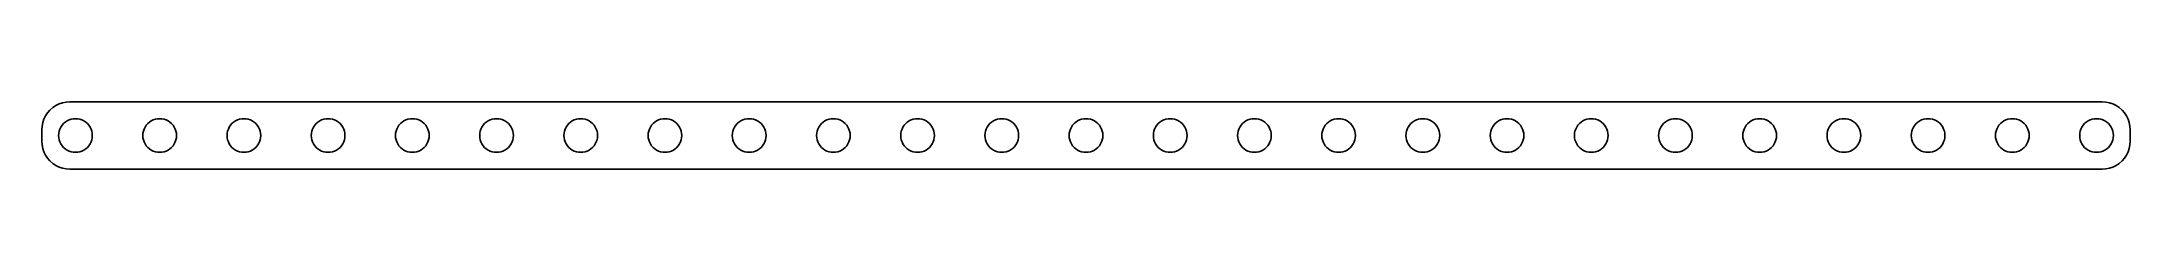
# Model space of a CAD drawing. Header units: metres. Extents: x -186 to 186, y -6 to 6.
import ezdxf

# ---------------------------------------------------------------- set-up
doc = ezdxf.new("R2010")
doc.units = ezdxf.units.M

msp = doc.modelspace()

# ---------------------------------------------------------------- linework, layer by layer
for p, q in [((-184.972, 4.0488), (-185.335, 3.50499)), ((-184.541, 4.54053), (-184.972, 4.0488)), ((-184.049, 4.97176), (-184.541, 4.54053)), ((-183.505, 5.33511), (-184.049, 4.97176)), ((-182.918, 5.62439), (-183.505, 5.33511)), ((-182.299, 5.83463), (-182.918, 5.62439)), ((-181.658, 5.96222), (-182.299, 5.83463)), ((-181.005, 6.00499), (-181.658, 5.96222)), ((181.005, 6.00499), (-181.005, 6.00499)), ((181.658, 5.96222), (181.005, 6.00499)), ((182.299, 5.83463), (181.658, 5.96222)), ((182.918, 5.62439), (182.299, 5.83463)), ((183.505, 5.33511), (182.918, 5.62439)), ((184.049, 4.97176), (183.505, 5.33511)), ((184.541, 4.54053), (184.049, 4.97176)), ((184.972, 4.0488), (184.541, 4.54053)), ((185.335, 3.50499), (184.972, 4.0488)), ((-185.962, 1.65762), (-186.005, 1.00499)), ((-186.005, 1.00499), (-186.005, -1.00499)), ((-185.835, 2.29909), (-185.962, 1.65762)), ((-185.624, 2.91841), (-185.835, 2.29909)), ((-185.335, 3.50499), (-185.624, 2.91841)), ((-183, 0), (-182.974, 0.391571)), ((-182.974, -0.391571), (-183, 0)), ((-182.974, 0.391571), (-182.898, 0.776443)), ((-182.898, 0.776443), (-182.772, 1.14804)), ((-182.772, 1.14804), (-182.598, 1.5)), ((-182.598, 1.5), (-182.38, 1.82628)), ((-182.38, 1.82628), (-182.121, 2.12131)), ((-182.121, 2.12131), (-181.826, 2.38005)), ((-181.826, 2.38005), (-181.5, 2.59807)), ((-181.5, 2.59807), (-181.148, 2.77164)), ((-181.148, 2.77164), (-180.776, 2.89777)), ((-180.776, 2.89777), (-180.392, 2.97432)), ((-180.392, 2.97432), (-180, 3)), ((-180, 3), (-179.608, 2.97432)), ((-179.608, 2.97432), (-179.224, 2.89777)), ((-179.224, 2.89777), (-178.852, 2.77164)), ((-178.852, 2.77164), (-178.5, 2.59807)), ((-178.5, 2.59807), (-178.174, 2.38005)), ((-178.174, 2.38005), (-177.879, 2.12131)), ((-177.879, 2.12131), (-177.62, 1.82628)), ((-177.62, 1.82628), (-177.402, 1.5)), ((-177.402, 1.5), (-177.228, 1.14804)), ((-177.228, 1.14804), (-177.102, 0.776443)), ((-177.102, 0.776443), (-177.026, 0.391571)), ((-177.026, 0.391571), (-177, 0)), ((-177, 0), (-177.026, -0.391571)), ((-168, 0), (-167.974, 0.391571)), ((-167.974, -0.391571), (-168, 0)), ((-167.974, 0.391571), (-167.898, 0.776443)), ((-167.898, 0.776443), (-167.772, 1.14804)), ((-167.772, 1.14804), (-167.598, 1.5)), ((-167.598, 1.5), (-167.38, 1.82628)), ((-167.38, 1.82628), (-167.121, 2.12131)), ((-167.121, 2.12131), (-166.826, 2.38005)), ((-166.826, 2.38005), (-166.5, 2.59807)), ((-166.5, 2.59807), (-166.148, 2.77164)), ((-166.148, 2.77164), (-165.776, 2.89777)), ((-165.776, 2.89777), (-165.392, 2.97432)), ((-165.392, 2.97432), (-165, 3)), ((-165, 3), (-164.608, 2.97432)), ((-164.608, 2.97432), (-164.224, 2.89777)), ((-164.224, 2.89777), (-163.852, 2.77164)), ((-163.852, 2.77164), (-163.5, 2.59807)), ((-163.5, 2.59807), (-163.174, 2.38005)), ((-163.174, 2.38005), (-162.879, 2.12131)), ((-162.879, 2.12131), (-162.62, 1.82628)), ((-162.62, 1.82628), (-162.402, 1.5)), ((-162.402, 1.5), (-162.228, 1.14804)), ((-162.228, 1.14804), (-162.102, 0.776443)), ((-162.102, 0.776443), (-162.026, 0.391571)), ((-162.026, 0.391571), (-162, 0)), ((-162, 0), (-162.026, -0.391571)), ((-153, 0), (-152.974, 0.391571)), ((-152.974, -0.391571), (-153, 0)), ((-152.974, 0.391571), (-152.898, 0.776443)), ((-152.898, 0.776443), (-152.772, 1.14804)), ((-152.772, 1.14804), (-152.598, 1.5)), ((-152.598, 1.5), (-152.38, 1.82628)), ((-152.38, 1.82628), (-152.121, 2.12131)), ((-152.121, 2.12131), (-151.826, 2.38005)), ((-151.826, 2.38005), (-151.5, 2.59807)), ((-151.5, 2.59807), (-151.148, 2.77164)), ((-151.148, 2.77164), (-150.776, 2.89777)), ((-150.776, 2.89777), (-150.392, 2.97432)), ((-150.392, 2.97432), (-150, 3)), ((-150, 3), (-149.608, 2.97432)), ((-149.608, 2.97432), (-149.224, 2.89777)), ((-149.224, 2.89777), (-148.852, 2.77164)), ((-148.852, 2.77164), (-148.5, 2.59807)), ((-148.5, 2.59807), (-148.174, 2.38005)), ((-148.174, 2.38005), (-147.879, 2.12131)), ((-147.879, 2.12131), (-147.62, 1.82628)), ((-147.62, 1.82628), (-147.402, 1.5)), ((-147.402, 1.5), (-147.228, 1.14804)), ((-147.228, 1.14804), (-147.102, 0.776443)), ((-147.102, 0.776443), (-147.026, 0.391571)), ((-147.026, 0.391571), (-147, 0)), ((-147, 0), (-147.026, -0.391571)), ((-138, 0), (-137.974, 0.391571)), ((-137.974, -0.391571), (-138, 0)), ((-137.974, 0.391571), (-137.898, 0.776443)), ((-137.898, 0.776443), (-137.772, 1.14804)), ((-137.772, 1.14804), (-137.598, 1.5)), ((-137.598, 1.5), (-137.38, 1.82628)), ((-137.38, 1.82628), (-137.121, 2.12131)), ((-137.121, 2.12131), (-136.826, 2.38005)), ((-136.826, 2.38005), (-136.5, 2.59807)), ((-136.5, 2.59807), (-136.148, 2.77164)), ((-136.148, 2.77164), (-135.776, 2.89777)), ((-135.776, 2.89777), (-135.392, 2.97432)), ((-135.392, 2.97432), (-135, 3)), ((-135, 3), (-134.608, 2.97432)), ((-134.608, 2.97432), (-134.224, 2.89777)), ((-134.224, 2.89777), (-133.852, 2.77164)), ((-133.852, 2.77164), (-133.5, 2.59807)), ((-133.5, 2.59807), (-133.174, 2.38005)), ((-133.174, 2.38005), (-132.879, 2.12131)), ((-132.879, 2.12131), (-132.62, 1.82628)), ((-132.62, 1.82628), (-132.402, 1.5)), ((-132.402, 1.5), (-132.228, 1.14804)), ((-132.228, 1.14804), (-132.102, 0.776443)), ((-132.102, 0.776443), (-132.026, 0.391571)), ((-132.026, 0.391571), (-132, 0)), ((-132, 0), (-132.026, -0.391571)), ((-123, 0), (-122.974, 0.391571)), ((-122.974, -0.391571), (-123, 0)), ((-122.974, 0.391571), (-122.898, 0.776443)), ((-122.898, 0.776443), (-122.772, 1.14804)), ((-122.772, 1.14804), (-122.598, 1.5)), ((-122.598, 1.5), (-122.38, 1.82628)), ((-122.38, 1.82628), (-122.121, 2.12131)), ((-122.121, 2.12131), (-121.826, 2.38005)), ((-121.826, 2.38005), (-121.5, 2.59807)), ((-121.5, 2.59807), (-121.148, 2.77164)), ((-121.148, 2.77164), (-120.776, 2.89777)), ((-120.776, 2.89777), (-120.392, 2.97432)), ((-120.392, 2.97432), (-120, 3)), ((-120, 3), (-119.608, 2.97432)), ((-119.608, 2.97432), (-119.224, 2.89777)), ((-119.224, 2.89777), (-118.852, 2.77164)), ((-118.852, 2.77164), (-118.5, 2.59807)), ((-118.5, 2.59807), (-118.174, 2.38005)), ((-118.174, 2.38005), (-117.879, 2.12131)), ((-117.879, 2.12131), (-117.62, 1.82628)), ((-117.62, 1.82628), (-117.402, 1.5)), ((-117.402, 1.5), (-117.228, 1.14804)), ((-117.228, 1.14804), (-117.102, 0.776443)), ((-117.102, 0.776443), (-117.026, 0.391571)), ((-117.026, 0.391571), (-117, 0)), ((-117, 0), (-117.026, -0.391571)), ((-108, 0), (-107.974, 0.391571)), ((-107.974, -0.391571), (-108, 0)), ((-107.974, 0.391571), (-107.898, 0.776443)), ((-107.898, 0.776443), (-107.772, 1.14804)), ((-107.772, 1.14804), (-107.598, 1.5)), ((-107.598, 1.5), (-107.38, 1.82628)), ((-107.38, 1.82628), (-107.121, 2.12131)), ((-107.121, 2.12131), (-106.826, 2.38005)), ((-106.826, 2.38005), (-106.5, 2.59807)), ((-106.5, 2.59807), (-106.148, 2.77164)), ((-106.148, 2.77164), (-105.776, 2.89777)), ((-105.776, 2.89777), (-105.392, 2.97432)), ((-105.392, 2.97432), (-105, 3)), ((-105, 3), (-104.608, 2.97432)), ((-104.608, 2.97432), (-104.224, 2.89777)), ((-104.224, 2.89777), (-103.852, 2.77164)), ((-103.852, 2.77164), (-103.5, 2.59807)), ((-103.5, 2.59807), (-103.174, 2.38005)), ((-103.174, 2.38005), (-102.879, 2.12131)), ((-102.879, 2.12131), (-102.62, 1.82628)), ((-102.62, 1.82628), (-102.402, 1.5)), ((-102.402, 1.5), (-102.228, 1.14804)), ((-102.228, 1.14804), (-102.102, 0.776443)), ((-102.102, 0.776443), (-102.026, 0.391571)), ((-102.026, 0.391571), (-102, 0)), ((-102, 0), (-102.026, -0.391571)), ((-93, 0), (-92.9743, 0.391571)), ((-92.9743, -0.391571), (-93, 0)), ((-92.9743, 0.391571), (-92.8978, 0.776443)), ((-92.8978, 0.776443), (-92.7716, 1.14804)), ((-92.7716, 1.14804), (-92.5981, 1.5)), ((-92.5981, 1.5), (-92.3801, 1.82628)), ((-92.3801, 1.82628), (-92.1213, 2.12131)), ((-92.1213, 2.12131), (-91.8263, 2.38005)), ((-91.8263, 2.38005), (-91.5, 2.59807)), ((-91.5, 2.59807), (-91.148, 2.77164)), ((-91.148, 2.77164), (-90.7765, 2.89777)), ((-90.7765, 2.89777), (-90.3916, 2.97432)), ((-90.3916, 2.97432), (-90, 3)), ((-90, 3), (-89.6084, 2.97432)), ((-89.6084, 2.97432), (-89.2235, 2.89777)), ((-89.2235, 2.89777), (-88.8519, 2.77164)), ((-88.8519, 2.77164), (-88.5, 2.59807)), ((-88.5, 2.59807), (-88.1737, 2.38005)), ((-88.1737, 2.38005), (-87.8787, 2.12131)), ((-87.8787, 2.12131), (-87.6199, 1.82628)), ((-87.6199, 1.82628), (-87.4019, 1.5)), ((-87.4019, 1.5), (-87.2284, 1.14804)), ((-87.2284, 1.14804), (-87.1022, 0.776443)), ((-87.1022, 0.776443), (-87.0257, 0.391571)), ((-87.0257, 0.391571), (-87, 0)), ((-87, 0), (-87.0257, -0.391571)), ((-78, 0), (-77.9743, 0.391571)), ((-77.9743, -0.391571), (-78, 0)), ((-77.9743, 0.391571), (-77.8978, 0.776443)), ((-77.8978, 0.776443), (-77.7716, 1.14804)), ((-77.7716, 1.14804), (-77.5981, 1.5)), ((-77.5981, 1.5), (-77.3801, 1.82628)), ((-77.3801, 1.82628), (-77.1213, 2.12131)), ((-77.1213, 2.12131), (-76.8263, 2.38005)), ((-76.8263, 2.38005), (-76.5, 2.59807)), ((-76.5, 2.59807), (-76.148, 2.77164)), ((-76.148, 2.77164), (-75.7765, 2.89777)), ((-75.7765, 2.89777), (-75.3916, 2.97432)), ((-75.3916, 2.97432), (-75, 3)), ((-75, 3), (-74.6084, 2.97432)), ((-74.6084, 2.97432), (-74.2235, 2.89777)), ((-74.2235, 2.89777), (-73.8519, 2.77164)), ((-73.8519, 2.77164), (-73.5, 2.59807)), ((-73.5, 2.59807), (-73.1737, 2.38005)), ((-73.1737, 2.38005), (-72.8787, 2.12131)), ((-72.8787, 2.12131), (-72.6199, 1.82628)), ((-72.6199, 1.82628), (-72.4019, 1.5)), ((-72.4019, 1.5), (-72.2284, 1.14804)), ((-72.2284, 1.14804), (-72.1022, 0.776443)), ((-72.1022, 0.776443), (-72.0257, 0.391571)), ((-72.0257, 0.391571), (-72, 0)), ((-72, 0), (-72.0257, -0.391571)), ((-63, 0), (-62.9743, 0.391571)), ((-62.9743, -0.391571), (-63, 0)), ((-62.9743, 0.391571), (-62.8978, 0.776443)), ((-62.8978, 0.776443), (-62.7716, 1.14804)), ((-62.7716, 1.14804), (-62.5981, 1.5)), ((-62.5981, 1.5), (-62.3801, 1.82628)), ((-62.3801, 1.82628), (-62.1213, 2.12131)), ((-62.1213, 2.12131), (-61.8263, 2.38005)), ((-61.8263, 2.38005), (-61.5, 2.59807)), ((-61.5, 2.59807), (-61.148, 2.77164)), ((-61.148, 2.77164), (-60.7765, 2.89777)), ((-60.7765, 2.89777), (-60.3916, 2.97432)), ((-60.3916, 2.97432), (-60, 3)), ((-60, 3), (-59.6084, 2.97432)), ((-59.6084, 2.97432), (-59.2235, 2.89777)), ((-59.2235, 2.89777), (-58.8519, 2.77164)), ((-58.8519, 2.77164), (-58.5, 2.59807)), ((-58.5, 2.59807), (-58.1737, 2.38005)), ((-58.1737, 2.38005), (-57.8787, 2.12131)), ((-57.8787, 2.12131), (-57.6199, 1.82628)), ((-57.6199, 1.82628), (-57.4019, 1.5)), ((-57.4019, 1.5), (-57.2284, 1.14804)), ((-57.2284, 1.14804), (-57.1022, 0.776443)), ((-57.1022, 0.776443), (-57.0257, 0.391571)), ((-57.0257, 0.391571), (-57, 0)), ((-57, 0), (-57.0257, -0.391571)), ((-48, 0), (-47.9743, 0.391571)), ((-47.9743, -0.391571), (-48, 0)), ((-47.9743, 0.391571), (-47.8978, 0.776443)), ((-47.8978, 0.776443), (-47.7716, 1.14804)), ((-47.7716, 1.14804), (-47.5981, 1.5)), ((-47.5981, 1.5), (-47.3801, 1.82628)), ((-47.3801, 1.82628), (-47.1213, 2.12131)), ((-47.1213, 2.12131), (-46.8263, 2.38005)), ((-46.8263, 2.38005), (-46.5, 2.59807)), ((-46.5, 2.59807), (-46.148, 2.77164)), ((-46.148, 2.77164), (-45.7765, 2.89777)), ((-45.7765, 2.89777), (-45.3916, 2.97432)), ((-45.3916, 2.97432), (-45, 3)), ((-45, 3), (-44.6084, 2.97432)), ((-44.6084, 2.97432), (-44.2235, 2.89777)), ((-44.2235, 2.89777), (-43.8519, 2.77164)), ((-43.8519, 2.77164), (-43.5, 2.59807)), ((-43.5, 2.59807), (-43.1737, 2.38005)), ((-43.1737, 2.38005), (-42.8787, 2.12131)), ((-42.8787, 2.12131), (-42.6199, 1.82628)), ((-42.6199, 1.82628), (-42.4019, 1.5)), ((-42.4019, 1.5), (-42.2284, 1.14804)), ((-42.2284, 1.14804), (-42.1022, 0.776443)), ((-42.1022, 0.776443), (-42.0257, 0.391571)), ((-42.0257, 0.391571), (-42, 0)), ((-42, 0), (-42.0257, -0.391571)), ((-33, 0), (-32.9743, 0.391571)), ((-32.9743, -0.391571), (-33, 0)), ((-32.9743, 0.391571), (-32.8978, 0.776443)), ((-32.8978, 0.776443), (-32.7716, 1.14804)), ((-32.7716, 1.14804), (-32.5981, 1.5)), ((-32.5981, 1.5), (-32.3801, 1.82628)), ((-32.3801, 1.82628), (-32.1213, 2.12131)), ((-32.1213, 2.12131), (-31.8263, 2.38005)), ((-31.8263, 2.38005), (-31.5, 2.59807)), ((-31.5, 2.59807), (-31.148, 2.77164)), ((-31.148, 2.77164), (-30.7764, 2.89777)), ((-30.7764, 2.89777), (-30.3916, 2.97432)), ((-30.3916, 2.97432), (-30, 3)), ((-30, 3), (-29.6084, 2.97432)), ((-29.6084, 2.97432), (-29.2235, 2.89777)), ((-29.2235, 2.89777), (-28.8519, 2.77164)), ((-28.8519, 2.77164), (-28.5, 2.59807)), ((-28.5, 2.59807), (-28.1737, 2.38005)), ((-28.1737, 2.38005), (-27.8787, 2.12131)), ((-27.8787, 2.12131), (-27.6199, 1.82628)), ((-27.6199, 1.82628), (-27.4019, 1.5)), ((-27.4019, 1.5), (-27.2283, 1.14804)), ((-27.2283, 1.14804), (-27.1022, 0.776443)), ((-27.1022, 0.776443), (-27.0257, 0.391571)), ((-27.0257, 0.391571), (-27, 0)), ((-27, 0), (-27.0257, -0.391571)), ((-18, 0), (-17.9743, 0.391571)), ((-17.9743, -0.391571), (-18, 0)), ((-17.9743, 0.391571), (-17.8978, 0.776443)), ((-17.8978, 0.776443), (-17.7716, 1.14804)), ((-17.7716, 1.14804), (-17.5981, 1.5)), ((-17.5981, 1.5), (-17.3801, 1.82628)), ((-17.3801, 1.82628), (-17.1213, 2.12131)), ((-17.1213, 2.12131), (-16.8263, 2.38005)), ((-16.8263, 2.38005), (-16.5, 2.59807)), ((-16.5, 2.59807), (-16.148, 2.77164)), ((-16.148, 2.77164), (-15.7764, 2.89777)), ((-15.7764, 2.89777), (-15.3916, 2.97432)), ((-15.3916, 2.97432), (-15, 3)), ((-15, 3), (-14.6084, 2.97432)), ((-14.6084, 2.97432), (-14.2235, 2.89777)), ((-14.2235, 2.89777), (-13.8519, 2.77164)), ((-13.8519, 2.77164), (-13.5, 2.59807)), ((-13.5, 2.59807), (-13.1737, 2.38005)), ((-13.1737, 2.38005), (-12.8787, 2.12131)), ((-12.8787, 2.12131), (-12.6199, 1.82628)), ((-12.6199, 1.82628), (-12.4019, 1.5)), ((-12.4019, 1.5), (-12.2283, 1.14804)), ((-12.2283, 1.14804), (-12.1022, 0.776443)), ((-12.1022, 0.776443), (-12.0257, 0.391571)), ((-12.0257, 0.391571), (-12, 0)), ((-12, 0), (-12.0257, -0.391571)), ((-3, 0), (-2.97432, 0.391571)), ((-2.97432, -0.391571), (-3, 0)), ((-2.97432, 0.391571), (-2.89777, 0.776443)), ((-2.89777, 0.776443), (-2.77164, 1.14804)), ((-2.77164, 1.14804), (-2.59807, 1.5)), ((-2.59807, 1.5), (-2.38005, 1.82628)), ((-2.38005, 1.82628), (-2.12131, 2.12131)), ((-2.12131, 2.12131), (-1.82628, 2.38005)), ((-1.82628, 2.38005), (-1.5, 2.59807)), ((-1.5, 2.59807), (-1.14804, 2.77164)), ((-1.14804, 2.77164), (-0.776443, 2.89777)), ((-0.776443, 2.89777), (-0.391571, 2.97432)), ((-0.391571, 2.97432), (0, 3)), ((0, 3), (0.391571, 2.97432)), ((0.391571, 2.97432), (0.776443, 2.89777)), ((0.776443, 2.89777), (1.14804, 2.77164)), ((1.14804, 2.77164), (1.5, 2.59807)), ((1.5, 2.59807), (1.82628, 2.38005)), ((1.82628, 2.38005), (2.12131, 2.12131)), ((2.12131, 2.12131), (2.38005, 1.82628)), ((2.38005, 1.82628), (2.59807, 1.5)), ((2.59807, 1.5), (2.77164, 1.14804)), ((2.77164, 1.14804), (2.89777, 0.776443)), ((2.89777, 0.776443), (2.97432, 0.391571)), ((2.97432, 0.391571), (3, 0)), ((3, 0), (2.97432, -0.391571)), ((12, 0), (12.0257, 0.391571)), ((12.0257, -0.391571), (12, 0)), ((12.0257, 0.391571), (12.1022, 0.776443)), ((12.1022, 0.776443), (12.2283, 1.14804)), ((12.2283, 1.14804), (12.4019, 1.5)), ((12.4019, 1.5), (12.6199, 1.82628)), ((12.6199, 1.82628), (12.8787, 2.12131)), ((12.8787, 2.12131), (13.1737, 2.38005)), ((13.1737, 2.38005), (13.5, 2.59807)), ((13.5, 2.59807), (13.8519, 2.77164)), ((13.8519, 2.77164), (14.2235, 2.89777)), ((14.2235, 2.89777), (14.6084, 2.97432)), ((14.6084, 2.97432), (15, 3)), ((15, 3), (15.3916, 2.97432)), ((15.3916, 2.97432), (15.7764, 2.89777)), ((15.7764, 2.89777), (16.148, 2.77164)), ((16.148, 2.77164), (16.5, 2.59807)), ((16.5, 2.59807), (16.8263, 2.38005)), ((16.8263, 2.38005), (17.1213, 2.12131)), ((17.1213, 2.12131), (17.3801, 1.82628)), ((17.3801, 1.82628), (17.5981, 1.5)), ((17.5981, 1.5), (17.7716, 1.14804)), ((17.7716, 1.14804), (17.8978, 0.776443)), ((17.8978, 0.776443), (17.9743, 0.391571)), ((17.9743, 0.391571), (18, 0)), ((18, 0), (17.9743, -0.391571)), ((27, 0), (27.0257, 0.391571)), ((27.0257, -0.391571), (27, 0)), ((27.0257, 0.391571), (27.1022, 0.776443)), ((27.1022, 0.776443), (27.2283, 1.14804)), ((27.2283, 1.14804), (27.4019, 1.5)), ((27.4019, 1.5), (27.6199, 1.82628)), ((27.6199, 1.82628), (27.8787, 2.12131)), ((27.8787, 2.12131), (28.1737, 2.38005)), ((28.1737, 2.38005), (28.5, 2.59807)), ((28.5, 2.59807), (28.8519, 2.77164)), ((28.8519, 2.77164), (29.2235, 2.89777)), ((29.2235, 2.89777), (29.6084, 2.97432)), ((29.6084, 2.97432), (30, 3)), ((30, 3), (30.3916, 2.97432)), ((30.3916, 2.97432), (30.7764, 2.89777)), ((30.7764, 2.89777), (31.148, 2.77164)), ((31.148, 2.77164), (31.5, 2.59807)), ((31.5, 2.59807), (31.8263, 2.38005)), ((31.8263, 2.38005), (32.1213, 2.12131)), ((32.1213, 2.12131), (32.3801, 1.82628)), ((32.3801, 1.82628), (32.5981, 1.5)), ((32.5981, 1.5), (32.7716, 1.14804)), ((32.7716, 1.14804), (32.8978, 0.776443)), ((32.8978, 0.776443), (32.9743, 0.391571)), ((32.9743, 0.391571), (33, 0)), ((33, 0), (32.9743, -0.391571)), ((42, 0), (42.0257, 0.391571)), ((42.0257, -0.391571), (42, 0)), ((42.0257, 0.391571), (42.1022, 0.776443)), ((42.1022, 0.776443), (42.2284, 1.14804)), ((42.2284, 1.14804), (42.4019, 1.5)), ((42.4019, 1.5), (42.6199, 1.82628)), ((42.6199, 1.82628), (42.8787, 2.12131)), ((42.8787, 2.12131), (43.1737, 2.38005)), ((43.1737, 2.38005), (43.5, 2.59807)), ((43.5, 2.59807), (43.8519, 2.77164)), ((43.8519, 2.77164), (44.2235, 2.89777)), ((44.2235, 2.89777), (44.6084, 2.97432)), ((44.6084, 2.97432), (45, 3)), ((45, 3), (45.3916, 2.97432)), ((45.3916, 2.97432), (45.7765, 2.89777)), ((45.7765, 2.89777), (46.148, 2.77164)), ((46.148, 2.77164), (46.5, 2.59807)), ((46.5, 2.59807), (46.8263, 2.38005)), ((46.8263, 2.38005), (47.1213, 2.12131)), ((47.1213, 2.12131), (47.3801, 1.82628)), ((47.3801, 1.82628), (47.5981, 1.5)), ((47.5981, 1.5), (47.7716, 1.14804)), ((47.7716, 1.14804), (47.8978, 0.776443)), ((47.8978, 0.776443), (47.9743, 0.391571)), ((47.9743, 0.391571), (48, 0)), ((48, 0), (47.9743, -0.391571)), ((57, 0), (57.0257, 0.391571)), ((57.0257, -0.391571), (57, 0)), ((57.0257, 0.391571), (57.1022, 0.776443)), ((57.1022, 0.776443), (57.2284, 1.14804)), ((57.2284, 1.14804), (57.4019, 1.5)), ((57.4019, 1.5), (57.6199, 1.82628)), ((57.6199, 1.82628), (57.8787, 2.12131)), ((57.8787, 2.12131), (58.1737, 2.38005)), ((58.1737, 2.38005), (58.5, 2.59807)), ((58.5, 2.59807), (58.8519, 2.77164)), ((58.8519, 2.77164), (59.2235, 2.89777)), ((59.2235, 2.89777), (59.6084, 2.97432)), ((59.6084, 2.97432), (60, 3)), ((60, 3), (60.3916, 2.97432)), ((60.3916, 2.97432), (60.7765, 2.89777)), ((60.7765, 2.89777), (61.148, 2.77164)), ((61.148, 2.77164), (61.5, 2.59807)), ((61.5, 2.59807), (61.8263, 2.38005)), ((61.8263, 2.38005), (62.1213, 2.12131)), ((62.1213, 2.12131), (62.3801, 1.82628)), ((62.3801, 1.82628), (62.5981, 1.5)), ((62.5981, 1.5), (62.7716, 1.14804)), ((62.7716, 1.14804), (62.8978, 0.776443)), ((62.8978, 0.776443), (62.9743, 0.391571)), ((62.9743, 0.391571), (63, 0)), ((63, 0), (62.9743, -0.391571)), ((72, 0), (72.0257, 0.391571)), ((72.0257, -0.391571), (72, 0)), ((72.0257, 0.391571), (72.1022, 0.776443)), ((72.1022, 0.776443), (72.2284, 1.14804)), ((72.2284, 1.14804), (72.4019, 1.5)), ((72.4019, 1.5), (72.6199, 1.82628)), ((72.6199, 1.82628), (72.8787, 2.12131)), ((72.8787, 2.12131), (73.1737, 2.38005)), ((73.1737, 2.38005), (73.5, 2.59807)), ((73.5, 2.59807), (73.8519, 2.77164)), ((73.8519, 2.77164), (74.2235, 2.89777)), ((74.2235, 2.89777), (74.6084, 2.97432)), ((74.6084, 2.97432), (75, 3)), ((75, 3), (75.3916, 2.97432)), ((75.3916, 2.97432), (75.7765, 2.89777)), ((75.7765, 2.89777), (76.148, 2.77164)), ((76.148, 2.77164), (76.5, 2.59807)), ((76.5, 2.59807), (76.8263, 2.38005)), ((76.8263, 2.38005), (77.1213, 2.12131)), ((77.1213, 2.12131), (77.3801, 1.82628)), ((77.3801, 1.82628), (77.5981, 1.5)), ((77.5981, 1.5), (77.7716, 1.14804)), ((77.7716, 1.14804), (77.8978, 0.776443)), ((77.8978, 0.776443), (77.9743, 0.391571)), ((77.9743, 0.391571), (78, 0)), ((78, 0), (77.9743, -0.391571)), ((87, 0), (87.0257, 0.391571)), ((87.0257, -0.391571), (87, 0)), ((87.0257, 0.391571), (87.1022, 0.776443)), ((87.1022, 0.776443), (87.2284, 1.14804)), ((87.2284, 1.14804), (87.4019, 1.5)), ((87.4019, 1.5), (87.6199, 1.82628)), ((87.6199, 1.82628), (87.8787, 2.12131)), ((87.8787, 2.12131), (88.1737, 2.38005)), ((88.1737, 2.38005), (88.5, 2.59807)), ((88.5, 2.59807), (88.8519, 2.77164)), ((88.8519, 2.77164), (89.2235, 2.89777)), ((89.2235, 2.89777), (89.6084, 2.97432)), ((89.6084, 2.97432), (90, 3)), ((90, 3), (90.3916, 2.97432)), ((90.3916, 2.97432), (90.7765, 2.89777)), ((90.7765, 2.89777), (91.148, 2.77164)), ((91.148, 2.77164), (91.5, 2.59807)), ((91.5, 2.59807), (91.8263, 2.38005)), ((91.8263, 2.38005), (92.1213, 2.12131)), ((92.1213, 2.12131), (92.3801, 1.82628)), ((92.3801, 1.82628), (92.5981, 1.5)), ((92.5981, 1.5), (92.7716, 1.14804)), ((92.7716, 1.14804), (92.8978, 0.776443)), ((92.8978, 0.776443), (92.9743, 0.391571)), ((92.9743, 0.391571), (93, 0)), ((93, 0), (92.9743, -0.391571)), ((102, 0), (102.026, 0.391571)), ((102.026, -0.391571), (102, 0)), ((102.026, 0.391571), (102.102, 0.776443)), ((102.102, 0.776443), (102.228, 1.14804)), ((102.228, 1.14804), (102.402, 1.5)), ((102.402, 1.5), (102.62, 1.82628)), ((102.62, 1.82628), (102.879, 2.12131)), ((102.879, 2.12131), (103.174, 2.38005)), ((103.174, 2.38005), (103.5, 2.59807)), ((103.5, 2.59807), (103.852, 2.77164)), ((103.852, 2.77164), (104.224, 2.89777)), ((104.224, 2.89777), (104.608, 2.97432)), ((104.608, 2.97432), (105, 3)), ((105, 3), (105.392, 2.97432)), ((105.392, 2.97432), (105.776, 2.89777)), ((105.776, 2.89777), (106.148, 2.77164)), ((106.148, 2.77164), (106.5, 2.59807)), ((106.5, 2.59807), (106.826, 2.38005)), ((106.826, 2.38005), (107.121, 2.12131)), ((107.121, 2.12131), (107.38, 1.82628)), ((107.38, 1.82628), (107.598, 1.5)), ((107.598, 1.5), (107.772, 1.14804)), ((107.772, 1.14804), (107.898, 0.776443)), ((107.898, 0.776443), (107.974, 0.391571)), ((107.974, 0.391571), (108, 0)), ((108, 0), (107.974, -0.391571)), ((117, 0), (117.026, 0.391571)), ((117.026, -0.391571), (117, 0)), ((117.026, 0.391571), (117.102, 0.776443)), ((117.102, 0.776443), (117.228, 1.14804)), ((117.228, 1.14804), (117.402, 1.5)), ((117.402, 1.5), (117.62, 1.82628)), ((117.62, 1.82628), (117.879, 2.12131)), ((117.879, 2.12131), (118.174, 2.38005)), ((118.174, 2.38005), (118.5, 2.59807)), ((118.5, 2.59807), (118.852, 2.77164)), ((118.852, 2.77164), (119.224, 2.89777)), ((119.224, 2.89777), (119.608, 2.97432)), ((119.608, 2.97432), (120, 3)), ((120, 3), (120.392, 2.97432)), ((120.392, 2.97432), (120.776, 2.89777)), ((120.776, 2.89777), (121.148, 2.77164)), ((121.148, 2.77164), (121.5, 2.59807)), ((121.5, 2.59807), (121.826, 2.38005)), ((121.826, 2.38005), (122.121, 2.12131)), ((122.121, 2.12131), (122.38, 1.82628)), ((122.38, 1.82628), (122.598, 1.5)), ((122.598, 1.5), (122.772, 1.14804)), ((122.772, 1.14804), (122.898, 0.776443)), ((122.898, 0.776443), (122.974, 0.391571)), ((122.974, 0.391571), (123, 0)), ((123, 0), (122.974, -0.391571)), ((132, 0), (132.026, 0.391571)), ((132.026, -0.391571), (132, 0)), ((132.026, 0.391571), (132.102, 0.776443)), ((132.102, 0.776443), (132.228, 1.14804)), ((132.228, 1.14804), (132.402, 1.5)), ((132.402, 1.5), (132.62, 1.82628)), ((132.62, 1.82628), (132.879, 2.12131)), ((132.879, 2.12131), (133.174, 2.38005)), ((133.174, 2.38005), (133.5, 2.59807)), ((133.5, 2.59807), (133.852, 2.77164)), ((133.852, 2.77164), (134.224, 2.89777)), ((134.224, 2.89777), (134.608, 2.97432)), ((134.608, 2.97432), (135, 3)), ((135, 3), (135.392, 2.97432)), ((135.392, 2.97432), (135.776, 2.89777)), ((135.776, 2.89777), (136.148, 2.77164)), ((136.148, 2.77164), (136.5, 2.59807)), ((136.5, 2.59807), (136.826, 2.38005)), ((136.826, 2.38005), (137.121, 2.12131)), ((137.121, 2.12131), (137.38, 1.82628)), ((137.38, 1.82628), (137.598, 1.5)), ((137.598, 1.5), (137.772, 1.14804)), ((137.772, 1.14804), (137.898, 0.776443)), ((137.898, 0.776443), (137.974, 0.391571)), ((137.974, 0.391571), (138, 0)), ((138, 0), (137.974, -0.391571)), ((147, 0), (147.026, 0.391571)), ((147.026, -0.391571), (147, 0)), ((147.026, 0.391571), (147.102, 0.776443)), ((147.102, 0.776443), (147.228, 1.14804)), ((147.228, 1.14804), (147.402, 1.5)), ((147.402, 1.5), (147.62, 1.82628)), ((147.62, 1.82628), (147.879, 2.12131)), ((147.879, 2.12131), (148.174, 2.38005)), ((148.174, 2.38005), (148.5, 2.59807)), ((148.5, 2.59807), (148.852, 2.77164)), ((148.852, 2.77164), (149.224, 2.89777)), ((149.224, 2.89777), (149.608, 2.97432)), ((149.608, 2.97432), (150, 3)), ((150, 3), (150.392, 2.97432)), ((150.392, 2.97432), (150.776, 2.89777)), ((150.776, 2.89777), (151.148, 2.77164)), ((151.148, 2.77164), (151.5, 2.59807)), ((151.5, 2.59807), (151.826, 2.38005)), ((151.826, 2.38005), (152.121, 2.12131)), ((152.121, 2.12131), (152.38, 1.82628)), ((152.38, 1.82628), (152.598, 1.5)), ((152.598, 1.5), (152.772, 1.14804)), ((152.772, 1.14804), (152.898, 0.776443)), ((152.898, 0.776443), (152.974, 0.391571)), ((152.974, 0.391571), (153, 0)), ((153, 0), (152.974, -0.391571)), ((162, 0), (162.026, 0.391571)), ((162.026, -0.391571), (162, 0)), ((162.026, 0.391571), (162.102, 0.776443)), ((162.102, 0.776443), (162.228, 1.14804)), ((162.228, 1.14804), (162.402, 1.5)), ((162.402, 1.5), (162.62, 1.82628)), ((162.62, 1.82628), (162.879, 2.12131)), ((162.879, 2.12131), (163.174, 2.38005)), ((163.174, 2.38005), (163.5, 2.59807)), ((163.5, 2.59807), (163.852, 2.77164)), ((163.852, 2.77164), (164.224, 2.89777)), ((164.224, 2.89777), (164.608, 2.97432)), ((164.608, 2.97432), (165, 3)), ((165, 3), (165.392, 2.97432)), ((165.392, 2.97432), (165.776, 2.89777)), ((165.776, 2.89777), (166.148, 2.77164)), ((166.148, 2.77164), (166.5, 2.59807)), ((166.5, 2.59807), (166.826, 2.38005)), ((166.826, 2.38005), (167.121, 2.12131)), ((167.121, 2.12131), (167.38, 1.82628)), ((167.38, 1.82628), (167.598, 1.5)), ((167.598, 1.5), (167.772, 1.14804)), ((167.772, 1.14804), (167.898, 0.776443)), ((167.898, 0.776443), (167.974, 0.391571)), ((167.974, 0.391571), (168, 0)), ((168, 0), (167.974, -0.391571)), ((177, 0), (177.026, 0.391571)), ((177.026, -0.391571), (177, 0)), ((177.026, 0.391571), (177.102, 0.776443)), ((177.102, 0.776443), (177.228, 1.14804)), ((177.228, 1.14804), (177.402, 1.5)), ((177.402, 1.5), (177.62, 1.82628)), ((177.62, 1.82628), (177.879, 2.12131)), ((177.879, 2.12131), (178.174, 2.38005)), ((178.174, 2.38005), (178.5, 2.59807)), ((178.5, 2.59807), (178.852, 2.77164)), ((178.852, 2.77164), (179.224, 2.89777)), ((179.224, 2.89777), (179.608, 2.97432)), ((179.608, 2.97432), (180, 3)), ((180, 3), (180.392, 2.97432)), ((180.392, 2.97432), (180.776, 2.89777)), ((180.776, 2.89777), (181.148, 2.77164)), ((181.148, 2.77164), (181.5, 2.59807)), ((181.5, 2.59807), (181.826, 2.38005)), ((181.826, 2.38005), (182.121, 2.12131)), ((182.121, 2.12131), (182.38, 1.82628)), ((182.38, 1.82628), (182.598, 1.5)), ((182.598, 1.5), (182.772, 1.14804)), ((182.772, 1.14804), (182.898, 0.776443)), ((182.898, 0.776443), (182.974, 0.391571)), ((182.974, 0.391571), (183, 0)), ((183, 0), (182.974, -0.391571)), ((185.624, 2.91841), (185.335, 3.50499)), ((185.835, 2.29909), (185.624, 2.91841)), ((185.962, 1.65762), (185.835, 2.29909)), ((186.005, 1.00499), (185.962, 1.65762)), ((186.005, -1.00499), (186.005, 1.00499)), ((-186.005, -1.00499), (-185.962, -1.65762)), ((-185.962, -1.65762), (-185.835, -2.29909)), ((-185.835, -2.29909), (-185.624, -2.91841)), ((-185.624, -2.91841), (-185.335, -3.50499)), ((-185.335, -3.50499), (-184.972, -4.0488)), ((-182.898, -0.776443), (-182.974, -0.391571)), ((-182.772, -1.14804), (-182.898, -0.776443)), ((-182.598, -1.5), (-182.772, -1.14804)), ((-182.38, -1.82628), (-182.598, -1.5)), ((-182.121, -2.12131), (-182.38, -1.82628)), ((-181.826, -2.38005), (-182.121, -2.12131)), ((-181.5, -2.59807), (-181.826, -2.38005)), ((-181.148, -2.77164), (-181.5, -2.59807)), ((-180.776, -2.89777), (-181.148, -2.77164)), ((-180.392, -2.97432), (-180.776, -2.89777)), ((-180, -3), (-180.392, -2.97432)), ((-179.608, -2.97432), (-180, -3)), ((-179.224, -2.89777), (-179.608, -2.97432)), ((-178.852, -2.77164), (-179.224, -2.89777)), ((-178.5, -2.59807), (-178.852, -2.77164)), ((-178.174, -2.38005), (-178.5, -2.59807)), ((-177.879, -2.12131), (-178.174, -2.38005)), ((-177.62, -1.82628), (-177.879, -2.12131)), ((-177.402, -1.5), (-177.62, -1.82628)), ((-177.228, -1.14804), (-177.402, -1.5)), ((-177.102, -0.776443), (-177.228, -1.14804)), ((-177.026, -0.391571), (-177.102, -0.776443)), ((-167.898, -0.776443), (-167.974, -0.391571)), ((-167.772, -1.14804), (-167.898, -0.776443)), ((-167.598, -1.5), (-167.772, -1.14804)), ((-167.38, -1.82628), (-167.598, -1.5)), ((-167.121, -2.12131), (-167.38, -1.82628)), ((-166.826, -2.38005), (-167.121, -2.12131)), ((-166.5, -2.59807), (-166.826, -2.38005)), ((-166.148, -2.77164), (-166.5, -2.59807)), ((-165.776, -2.89777), (-166.148, -2.77164)), ((-165.392, -2.97432), (-165.776, -2.89777)), ((-165, -3), (-165.392, -2.97432)), ((-164.608, -2.97432), (-165, -3)), ((-164.224, -2.89777), (-164.608, -2.97432)), ((-163.852, -2.77164), (-164.224, -2.89777)), ((-163.5, -2.59807), (-163.852, -2.77164)), ((-163.174, -2.38005), (-163.5, -2.59807)), ((-162.879, -2.12131), (-163.174, -2.38005)), ((-162.62, -1.82628), (-162.879, -2.12131)), ((-162.402, -1.5), (-162.62, -1.82628)), ((-162.228, -1.14804), (-162.402, -1.5)), ((-162.102, -0.776443), (-162.228, -1.14804)), ((-162.026, -0.391571), (-162.102, -0.776443)), ((-152.898, -0.776443), (-152.974, -0.391571)), ((-152.772, -1.14804), (-152.898, -0.776443)), ((-152.598, -1.5), (-152.772, -1.14804)), ((-152.38, -1.82628), (-152.598, -1.5)), ((-152.121, -2.12131), (-152.38, -1.82628)), ((-151.826, -2.38005), (-152.121, -2.12131)), ((-151.5, -2.59807), (-151.826, -2.38005)), ((-151.148, -2.77164), (-151.5, -2.59807)), ((-150.776, -2.89777), (-151.148, -2.77164)), ((-150.392, -2.97432), (-150.776, -2.89777)), ((-150, -3), (-150.392, -2.97432)), ((-149.608, -2.97432), (-150, -3)), ((-149.224, -2.89777), (-149.608, -2.97432)), ((-148.852, -2.77164), (-149.224, -2.89777)), ((-148.5, -2.59807), (-148.852, -2.77164)), ((-148.174, -2.38005), (-148.5, -2.59807)), ((-147.879, -2.12131), (-148.174, -2.38005)), ((-147.62, -1.82628), (-147.879, -2.12131)), ((-147.402, -1.5), (-147.62, -1.82628)), ((-147.228, -1.14804), (-147.402, -1.5)), ((-147.102, -0.776443), (-147.228, -1.14804)), ((-147.026, -0.391571), (-147.102, -0.776443)), ((-137.898, -0.776443), (-137.974, -0.391571)), ((-137.772, -1.14804), (-137.898, -0.776443)), ((-137.598, -1.5), (-137.772, -1.14804)), ((-137.38, -1.82628), (-137.598, -1.5)), ((-137.121, -2.12131), (-137.38, -1.82628)), ((-136.826, -2.38005), (-137.121, -2.12131)), ((-136.5, -2.59807), (-136.826, -2.38005)), ((-136.148, -2.77164), (-136.5, -2.59807)), ((-135.776, -2.89777), (-136.148, -2.77164)), ((-135.392, -2.97432), (-135.776, -2.89777)), ((-135, -3), (-135.392, -2.97432)), ((-134.608, -2.97432), (-135, -3)), ((-134.224, -2.89777), (-134.608, -2.97432)), ((-133.852, -2.77164), (-134.224, -2.89777)), ((-133.5, -2.59807), (-133.852, -2.77164)), ((-133.174, -2.38005), (-133.5, -2.59807)), ((-132.879, -2.12131), (-133.174, -2.38005)), ((-132.62, -1.82628), (-132.879, -2.12131)), ((-132.402, -1.5), (-132.62, -1.82628)), ((-132.228, -1.14804), (-132.402, -1.5)), ((-132.102, -0.776443), (-132.228, -1.14804)), ((-132.026, -0.391571), (-132.102, -0.776443)), ((-122.898, -0.776443), (-122.974, -0.391571)), ((-122.772, -1.14804), (-122.898, -0.776443)), ((-122.598, -1.5), (-122.772, -1.14804)), ((-122.38, -1.82628), (-122.598, -1.5)), ((-122.121, -2.12131), (-122.38, -1.82628)), ((-121.826, -2.38005), (-122.121, -2.12131)), ((-121.5, -2.59807), (-121.826, -2.38005)), ((-121.148, -2.77164), (-121.5, -2.59807)), ((-120.776, -2.89777), (-121.148, -2.77164)), ((-120.392, -2.97432), (-120.776, -2.89777)), ((-120, -3), (-120.392, -2.97432)), ((-119.608, -2.97432), (-120, -3)), ((-119.224, -2.89777), (-119.608, -2.97432)), ((-118.852, -2.77164), (-119.224, -2.89777)), ((-118.5, -2.59807), (-118.852, -2.77164)), ((-118.174, -2.38005), (-118.5, -2.59807)), ((-117.879, -2.12131), (-118.174, -2.38005)), ((-117.62, -1.82628), (-117.879, -2.12131)), ((-117.402, -1.5), (-117.62, -1.82628)), ((-117.228, -1.14804), (-117.402, -1.5)), ((-117.102, -0.776443), (-117.228, -1.14804)), ((-117.026, -0.391571), (-117.102, -0.776443)), ((-107.898, -0.776443), (-107.974, -0.391571)), ((-107.772, -1.14804), (-107.898, -0.776443)), ((-107.598, -1.5), (-107.772, -1.14804)), ((-107.38, -1.82628), (-107.598, -1.5)), ((-107.121, -2.12131), (-107.38, -1.82628)), ((-106.826, -2.38005), (-107.121, -2.12131)), ((-106.5, -2.59807), (-106.826, -2.38005)), ((-106.148, -2.77164), (-106.5, -2.59807)), ((-105.776, -2.89777), (-106.148, -2.77164)), ((-105.392, -2.97432), (-105.776, -2.89777)), ((-105, -3), (-105.392, -2.97432)), ((-104.608, -2.97432), (-105, -3)), ((-104.224, -2.89777), (-104.608, -2.97432)), ((-103.852, -2.77164), (-104.224, -2.89777)), ((-103.5, -2.59807), (-103.852, -2.77164)), ((-103.174, -2.38005), (-103.5, -2.59807)), ((-102.879, -2.12131), (-103.174, -2.38005)), ((-102.62, -1.82628), (-102.879, -2.12131)), ((-102.402, -1.5), (-102.62, -1.82628)), ((-102.228, -1.14804), (-102.402, -1.5)), ((-102.102, -0.776443), (-102.228, -1.14804)), ((-102.026, -0.391571), (-102.102, -0.776443)), ((-92.8978, -0.776443), (-92.9743, -0.391571)), ((-92.7716, -1.14804), (-92.8978, -0.776443)), ((-92.5981, -1.5), (-92.7716, -1.14804)), ((-92.3801, -1.82628), (-92.5981, -1.5)), ((-92.1213, -2.12131), (-92.3801, -1.82628)), ((-91.8263, -2.38005), (-92.1213, -2.12131)), ((-91.5, -2.59807), (-91.8263, -2.38005)), ((-91.148, -2.77164), (-91.5, -2.59807)), ((-90.7765, -2.89777), (-91.148, -2.77164)), ((-90.3916, -2.97432), (-90.7765, -2.89777)), ((-90, -3), (-90.3916, -2.97432)), ((-89.6084, -2.97432), (-90, -3)), ((-89.2235, -2.89777), (-89.6084, -2.97432)), ((-88.8519, -2.77164), (-89.2235, -2.89777)), ((-88.5, -2.59807), (-88.8519, -2.77164)), ((-88.1737, -2.38005), (-88.5, -2.59807)), ((-87.8787, -2.12131), (-88.1737, -2.38005)), ((-87.6199, -1.82628), (-87.8787, -2.12131)), ((-87.4019, -1.5), (-87.6199, -1.82628)), ((-87.2284, -1.14804), (-87.4019, -1.5)), ((-87.1022, -0.776443), (-87.2284, -1.14804)), ((-87.0257, -0.391571), (-87.1022, -0.776443)), ((-77.8978, -0.776443), (-77.9743, -0.391571)), ((-77.7716, -1.14804), (-77.8978, -0.776443)), ((-77.5981, -1.5), (-77.7716, -1.14804)), ((-77.3801, -1.82628), (-77.5981, -1.5)), ((-77.1213, -2.12131), (-77.3801, -1.82628)), ((-76.8263, -2.38005), (-77.1213, -2.12131)), ((-76.5, -2.59807), (-76.8263, -2.38005)), ((-76.148, -2.77164), (-76.5, -2.59807)), ((-75.7765, -2.89777), (-76.148, -2.77164)), ((-75.3916, -2.97432), (-75.7765, -2.89777)), ((-75, -3), (-75.3916, -2.97432)), ((-74.6084, -2.97432), (-75, -3)), ((-74.2235, -2.89777), (-74.6084, -2.97432)), ((-73.8519, -2.77164), (-74.2235, -2.89777)), ((-73.5, -2.59807), (-73.8519, -2.77164)), ((-73.1737, -2.38005), (-73.5, -2.59807)), ((-72.8787, -2.12131), (-73.1737, -2.38005)), ((-72.6199, -1.82628), (-72.8787, -2.12131)), ((-72.4019, -1.5), (-72.6199, -1.82628)), ((-72.2284, -1.14804), (-72.4019, -1.5)), ((-72.1022, -0.776443), (-72.2284, -1.14804)), ((-72.0257, -0.391571), (-72.1022, -0.776443)), ((-62.8978, -0.776443), (-62.9743, -0.391571)), ((-62.7716, -1.14804), (-62.8978, -0.776443)), ((-62.5981, -1.5), (-62.7716, -1.14804)), ((-62.3801, -1.82628), (-62.5981, -1.5)), ((-62.1213, -2.12131), (-62.3801, -1.82628)), ((-61.8263, -2.38005), (-62.1213, -2.12131)), ((-61.5, -2.59807), (-61.8263, -2.38005)), ((-61.148, -2.77164), (-61.5, -2.59807)), ((-60.7765, -2.89777), (-61.148, -2.77164)), ((-60.3916, -2.97432), (-60.7765, -2.89777)), ((-60, -3), (-60.3916, -2.97432)), ((-59.6084, -2.97432), (-60, -3)), ((-59.2235, -2.89777), (-59.6084, -2.97432)), ((-58.8519, -2.77164), (-59.2235, -2.89777)), ((-58.5, -2.59807), (-58.8519, -2.77164)), ((-58.1737, -2.38005), (-58.5, -2.59807)), ((-57.8787, -2.12131), (-58.1737, -2.38005)), ((-57.6199, -1.82628), (-57.8787, -2.12131)), ((-57.4019, -1.5), (-57.6199, -1.82628)), ((-57.2284, -1.14804), (-57.4019, -1.5)), ((-57.1022, -0.776443), (-57.2284, -1.14804)), ((-57.0257, -0.391571), (-57.1022, -0.776443)), ((-47.8978, -0.776443), (-47.9743, -0.391571)), ((-47.7716, -1.14804), (-47.8978, -0.776443)), ((-47.5981, -1.5), (-47.7716, -1.14804)), ((-47.3801, -1.82628), (-47.5981, -1.5)), ((-47.1213, -2.12131), (-47.3801, -1.82628)), ((-46.8263, -2.38005), (-47.1213, -2.12131)), ((-46.5, -2.59807), (-46.8263, -2.38005)), ((-46.148, -2.77164), (-46.5, -2.59807)), ((-45.7765, -2.89777), (-46.148, -2.77164)), ((-45.3916, -2.97432), (-45.7765, -2.89777)), ((-45, -3), (-45.3916, -2.97432)), ((-44.6084, -2.97432), (-45, -3)), ((-44.2235, -2.89777), (-44.6084, -2.97432)), ((-43.8519, -2.77164), (-44.2235, -2.89777)), ((-43.5, -2.59807), (-43.8519, -2.77164)), ((-43.1737, -2.38005), (-43.5, -2.59807)), ((-42.8787, -2.12131), (-43.1737, -2.38005)), ((-42.6199, -1.82628), (-42.8787, -2.12131)), ((-42.4019, -1.5), (-42.6199, -1.82628)), ((-42.2284, -1.14804), (-42.4019, -1.5)), ((-42.1022, -0.776443), (-42.2284, -1.14804)), ((-42.0257, -0.391571), (-42.1022, -0.776443)), ((-32.8978, -0.776443), (-32.9743, -0.391571)), ((-32.7716, -1.14804), (-32.8978, -0.776443)), ((-32.5981, -1.5), (-32.7716, -1.14804)), ((-32.3801, -1.82628), (-32.5981, -1.5)), ((-32.1213, -2.12131), (-32.3801, -1.82628)), ((-31.8263, -2.38005), (-32.1213, -2.12131)), ((-31.5, -2.59807), (-31.8263, -2.38005)), ((-31.148, -2.77164), (-31.5, -2.59807)), ((-30.7764, -2.89777), (-31.148, -2.77164)), ((-30.3916, -2.97432), (-30.7764, -2.89777)), ((-30, -3), (-30.3916, -2.97432)), ((-29.6084, -2.97432), (-30, -3)), ((-29.2235, -2.89777), (-29.6084, -2.97432)), ((-28.8519, -2.77164), (-29.2235, -2.89777)), ((-28.5, -2.59807), (-28.8519, -2.77164)), ((-28.1737, -2.38005), (-28.5, -2.59807)), ((-27.8787, -2.12131), (-28.1737, -2.38005)), ((-27.6199, -1.82628), (-27.8787, -2.12131)), ((-27.4019, -1.5), (-27.6199, -1.82628)), ((-27.2283, -1.14804), (-27.4019, -1.5)), ((-27.1022, -0.776443), (-27.2283, -1.14804)), ((-27.0257, -0.391571), (-27.1022, -0.776443)), ((-17.8978, -0.776443), (-17.9743, -0.391571)), ((-17.7716, -1.14804), (-17.8978, -0.776443)), ((-17.5981, -1.5), (-17.7716, -1.14804)), ((-17.3801, -1.82628), (-17.5981, -1.5)), ((-17.1213, -2.12131), (-17.3801, -1.82628)), ((-16.8263, -2.38005), (-17.1213, -2.12131)), ((-16.5, -2.59807), (-16.8263, -2.38005)), ((-16.148, -2.77164), (-16.5, -2.59807)), ((-15.7764, -2.89777), (-16.148, -2.77164)), ((-15.3916, -2.97432), (-15.7764, -2.89777)), ((-15, -3), (-15.3916, -2.97432)), ((-14.6084, -2.97432), (-15, -3)), ((-14.2235, -2.89777), (-14.6084, -2.97432)), ((-13.8519, -2.77164), (-14.2235, -2.89777)), ((-13.5, -2.59807), (-13.8519, -2.77164)), ((-13.1737, -2.38005), (-13.5, -2.59807)), ((-12.8787, -2.12131), (-13.1737, -2.38005)), ((-12.6199, -1.82628), (-12.8787, -2.12131)), ((-12.4019, -1.5), (-12.6199, -1.82628)), ((-12.2283, -1.14804), (-12.4019, -1.5)), ((-12.1022, -0.776443), (-12.2283, -1.14804)), ((-12.0257, -0.391571), (-12.1022, -0.776443)), ((-2.89777, -0.776443), (-2.97432, -0.391571)), ((-2.77164, -1.14804), (-2.89777, -0.776443)), ((-2.59807, -1.5), (-2.77164, -1.14804)), ((-2.38005, -1.82628), (-2.59807, -1.5)), ((-2.12131, -2.12131), (-2.38005, -1.82628)), ((-1.82628, -2.38005), (-2.12131, -2.12131)), ((-1.5, -2.59807), (-1.82628, -2.38005)), ((-1.14804, -2.77164), (-1.5, -2.59807)), ((-0.776443, -2.89777), (-1.14804, -2.77164)), ((-0.391571, -2.97432), (-0.776443, -2.89777)), ((0, -3), (-0.391571, -2.97432)), ((0.391571, -2.97432), (0, -3)), ((0.776443, -2.89777), (0.391571, -2.97432)), ((1.14804, -2.77164), (0.776443, -2.89777)), ((1.5, -2.59807), (1.14804, -2.77164)), ((1.82628, -2.38005), (1.5, -2.59807)), ((2.12131, -2.12131), (1.82628, -2.38005)), ((2.38005, -1.82628), (2.12131, -2.12131)), ((2.59807, -1.5), (2.38005, -1.82628)), ((2.77164, -1.14804), (2.59807, -1.5)), ((2.89777, -0.776443), (2.77164, -1.14804)), ((2.97432, -0.391571), (2.89777, -0.776443)), ((12.1022, -0.776443), (12.0257, -0.391571)), ((12.2283, -1.14804), (12.1022, -0.776443)), ((12.4019, -1.5), (12.2283, -1.14804)), ((12.6199, -1.82628), (12.4019, -1.5)), ((12.8787, -2.12131), (12.6199, -1.82628)), ((13.1737, -2.38005), (12.8787, -2.12131)), ((13.5, -2.59807), (13.1737, -2.38005)), ((13.8519, -2.77164), (13.5, -2.59807)), ((14.2235, -2.89777), (13.8519, -2.77164)), ((14.6084, -2.97432), (14.2235, -2.89777)), ((15, -3), (14.6084, -2.97432)), ((15.3916, -2.97432), (15, -3)), ((15.7764, -2.89777), (15.3916, -2.97432)), ((16.148, -2.77164), (15.7764, -2.89777)), ((16.5, -2.59807), (16.148, -2.77164)), ((16.8263, -2.38005), (16.5, -2.59807)), ((17.1213, -2.12131), (16.8263, -2.38005)), ((17.3801, -1.82628), (17.1213, -2.12131)), ((17.5981, -1.5), (17.3801, -1.82628)), ((17.7716, -1.14804), (17.5981, -1.5)), ((17.8978, -0.776443), (17.7716, -1.14804)), ((17.9743, -0.391571), (17.8978, -0.776443)), ((27.1022, -0.776443), (27.0257, -0.391571)), ((27.2283, -1.14804), (27.1022, -0.776443)), ((27.4019, -1.5), (27.2283, -1.14804)), ((27.6199, -1.82628), (27.4019, -1.5)), ((27.8787, -2.12131), (27.6199, -1.82628)), ((28.1737, -2.38005), (27.8787, -2.12131)), ((28.5, -2.59807), (28.1737, -2.38005)), ((28.8519, -2.77164), (28.5, -2.59807)), ((29.2235, -2.89777), (28.8519, -2.77164)), ((29.6084, -2.97432), (29.2235, -2.89777)), ((30, -3), (29.6084, -2.97432)), ((30.3916, -2.97432), (30, -3)), ((30.7764, -2.89777), (30.3916, -2.97432)), ((31.148, -2.77164), (30.7764, -2.89777)), ((31.5, -2.59807), (31.148, -2.77164)), ((31.8263, -2.38005), (31.5, -2.59807)), ((32.1213, -2.12131), (31.8263, -2.38005)), ((32.3801, -1.82628), (32.1213, -2.12131)), ((32.5981, -1.5), (32.3801, -1.82628)), ((32.7716, -1.14804), (32.5981, -1.5)), ((32.8978, -0.776443), (32.7716, -1.14804)), ((32.9743, -0.391571), (32.8978, -0.776443)), ((42.1022, -0.776443), (42.0257, -0.391571)), ((42.2284, -1.14804), (42.1022, -0.776443)), ((42.4019, -1.5), (42.2284, -1.14804)), ((42.6199, -1.82628), (42.4019, -1.5)), ((42.8787, -2.12131), (42.6199, -1.82628)), ((43.1737, -2.38005), (42.8787, -2.12131)), ((43.5, -2.59807), (43.1737, -2.38005)), ((43.8519, -2.77164), (43.5, -2.59807)), ((44.2235, -2.89777), (43.8519, -2.77164)), ((44.6084, -2.97432), (44.2235, -2.89777)), ((45, -3), (44.6084, -2.97432)), ((45.3916, -2.97432), (45, -3)), ((45.7765, -2.89777), (45.3916, -2.97432)), ((46.148, -2.77164), (45.7765, -2.89777)), ((46.5, -2.59807), (46.148, -2.77164)), ((46.8263, -2.38005), (46.5, -2.59807)), ((47.1213, -2.12131), (46.8263, -2.38005)), ((47.3801, -1.82628), (47.1213, -2.12131)), ((47.5981, -1.5), (47.3801, -1.82628)), ((47.7716, -1.14804), (47.5981, -1.5)), ((47.8978, -0.776443), (47.7716, -1.14804)), ((47.9743, -0.391571), (47.8978, -0.776443)), ((57.1022, -0.776443), (57.0257, -0.391571)), ((57.2284, -1.14804), (57.1022, -0.776443)), ((57.4019, -1.5), (57.2284, -1.14804)), ((57.6199, -1.82628), (57.4019, -1.5)), ((57.8787, -2.12131), (57.6199, -1.82628)), ((58.1737, -2.38005), (57.8787, -2.12131)), ((58.5, -2.59807), (58.1737, -2.38005)), ((58.8519, -2.77164), (58.5, -2.59807)), ((59.2235, -2.89777), (58.8519, -2.77164)), ((59.6084, -2.97432), (59.2235, -2.89777)), ((60, -3), (59.6084, -2.97432)), ((60.3916, -2.97432), (60, -3)), ((60.7765, -2.89777), (60.3916, -2.97432)), ((61.148, -2.77164), (60.7765, -2.89777)), ((61.5, -2.59807), (61.148, -2.77164)), ((61.8263, -2.38005), (61.5, -2.59807)), ((62.1213, -2.12131), (61.8263, -2.38005)), ((62.3801, -1.82628), (62.1213, -2.12131)), ((62.5981, -1.5), (62.3801, -1.82628)), ((62.7716, -1.14804), (62.5981, -1.5)), ((62.8978, -0.776443), (62.7716, -1.14804)), ((62.9743, -0.391571), (62.8978, -0.776443)), ((72.1022, -0.776443), (72.0257, -0.391571)), ((72.2284, -1.14804), (72.1022, -0.776443)), ((72.4019, -1.5), (72.2284, -1.14804)), ((72.6199, -1.82628), (72.4019, -1.5)), ((72.8787, -2.12131), (72.6199, -1.82628)), ((73.1737, -2.38005), (72.8787, -2.12131)), ((73.5, -2.59807), (73.1737, -2.38005)), ((73.8519, -2.77164), (73.5, -2.59807)), ((74.2235, -2.89777), (73.8519, -2.77164)), ((74.6084, -2.97432), (74.2235, -2.89777)), ((75, -3), (74.6084, -2.97432)), ((75.3916, -2.97432), (75, -3)), ((75.7765, -2.89777), (75.3916, -2.97432)), ((76.148, -2.77164), (75.7765, -2.89777)), ((76.5, -2.59807), (76.148, -2.77164)), ((76.8263, -2.38005), (76.5, -2.59807)), ((77.1213, -2.12131), (76.8263, -2.38005)), ((77.3801, -1.82628), (77.1213, -2.12131)), ((77.5981, -1.5), (77.3801, -1.82628)), ((77.7716, -1.14804), (77.5981, -1.5)), ((77.8978, -0.776443), (77.7716, -1.14804)), ((77.9743, -0.391571), (77.8978, -0.776443)), ((87.1022, -0.776443), (87.0257, -0.391571)), ((87.2284, -1.14804), (87.1022, -0.776443)), ((87.4019, -1.5), (87.2284, -1.14804)), ((87.6199, -1.82628), (87.4019, -1.5)), ((87.8787, -2.12131), (87.6199, -1.82628)), ((88.1737, -2.38005), (87.8787, -2.12131)), ((88.5, -2.59807), (88.1737, -2.38005)), ((88.8519, -2.77164), (88.5, -2.59807)), ((89.2235, -2.89777), (88.8519, -2.77164)), ((89.6084, -2.97432), (89.2235, -2.89777)), ((90, -3), (89.6084, -2.97432)), ((90.3916, -2.97432), (90, -3)), ((90.7765, -2.89777), (90.3916, -2.97432)), ((91.148, -2.77164), (90.7765, -2.89777)), ((91.5, -2.59807), (91.148, -2.77164)), ((91.8263, -2.38005), (91.5, -2.59807)), ((92.1213, -2.12131), (91.8263, -2.38005)), ((92.3801, -1.82628), (92.1213, -2.12131)), ((92.5981, -1.5), (92.3801, -1.82628)), ((92.7716, -1.14804), (92.5981, -1.5)), ((92.8978, -0.776443), (92.7716, -1.14804)), ((92.9743, -0.391571), (92.8978, -0.776443)), ((102.102, -0.776443), (102.026, -0.391571)), ((102.228, -1.14804), (102.102, -0.776443)), ((102.402, -1.5), (102.228, -1.14804)), ((102.62, -1.82628), (102.402, -1.5)), ((102.879, -2.12131), (102.62, -1.82628)), ((103.174, -2.38005), (102.879, -2.12131)), ((103.5, -2.59807), (103.174, -2.38005)), ((103.852, -2.77164), (103.5, -2.59807)), ((104.224, -2.89777), (103.852, -2.77164)), ((104.608, -2.97432), (104.224, -2.89777)), ((105, -3), (104.608, -2.97432)), ((105.392, -2.97432), (105, -3)), ((105.776, -2.89777), (105.392, -2.97432)), ((106.148, -2.77164), (105.776, -2.89777)), ((106.5, -2.59807), (106.148, -2.77164)), ((106.826, -2.38005), (106.5, -2.59807)), ((107.121, -2.12131), (106.826, -2.38005)), ((107.38, -1.82628), (107.121, -2.12131)), ((107.598, -1.5), (107.38, -1.82628)), ((107.772, -1.14804), (107.598, -1.5)), ((107.898, -0.776443), (107.772, -1.14804)), ((107.974, -0.391571), (107.898, -0.776443)), ((117.102, -0.776443), (117.026, -0.391571)), ((117.228, -1.14804), (117.102, -0.776443)), ((117.402, -1.5), (117.228, -1.14804)), ((117.62, -1.82628), (117.402, -1.5)), ((117.879, -2.12131), (117.62, -1.82628)), ((118.174, -2.38005), (117.879, -2.12131)), ((118.5, -2.59807), (118.174, -2.38005)), ((118.852, -2.77164), (118.5, -2.59807)), ((119.224, -2.89777), (118.852, -2.77164)), ((119.608, -2.97432), (119.224, -2.89777)), ((120, -3), (119.608, -2.97432)), ((120.392, -2.97432), (120, -3)), ((120.776, -2.89777), (120.392, -2.97432)), ((121.148, -2.77164), (120.776, -2.89777)), ((121.5, -2.59807), (121.148, -2.77164)), ((121.826, -2.38005), (121.5, -2.59807)), ((122.121, -2.12131), (121.826, -2.38005)), ((122.38, -1.82628), (122.121, -2.12131)), ((122.598, -1.5), (122.38, -1.82628)), ((122.772, -1.14804), (122.598, -1.5)), ((122.898, -0.776443), (122.772, -1.14804)), ((122.974, -0.391571), (122.898, -0.776443)), ((132.102, -0.776443), (132.026, -0.391571)), ((132.228, -1.14804), (132.102, -0.776443)), ((132.402, -1.5), (132.228, -1.14804)), ((132.62, -1.82628), (132.402, -1.5)), ((132.879, -2.12131), (132.62, -1.82628)), ((133.174, -2.38005), (132.879, -2.12131)), ((133.5, -2.59807), (133.174, -2.38005)), ((133.852, -2.77164), (133.5, -2.59807)), ((134.224, -2.89777), (133.852, -2.77164)), ((134.608, -2.97432), (134.224, -2.89777)), ((135, -3), (134.608, -2.97432)), ((135.392, -2.97432), (135, -3)), ((135.776, -2.89777), (135.392, -2.97432)), ((136.148, -2.77164), (135.776, -2.89777)), ((136.5, -2.59807), (136.148, -2.77164)), ((136.826, -2.38005), (136.5, -2.59807)), ((137.121, -2.12131), (136.826, -2.38005)), ((137.38, -1.82628), (137.121, -2.12131)), ((137.598, -1.5), (137.38, -1.82628)), ((137.772, -1.14804), (137.598, -1.5)), ((137.898, -0.776443), (137.772, -1.14804)), ((137.974, -0.391571), (137.898, -0.776443)), ((147.102, -0.776443), (147.026, -0.391571)), ((147.228, -1.14804), (147.102, -0.776443)), ((147.402, -1.5), (147.228, -1.14804)), ((147.62, -1.82628), (147.402, -1.5)), ((147.879, -2.12131), (147.62, -1.82628)), ((148.174, -2.38005), (147.879, -2.12131)), ((148.5, -2.59807), (148.174, -2.38005)), ((148.852, -2.77164), (148.5, -2.59807)), ((149.224, -2.89777), (148.852, -2.77164)), ((149.608, -2.97432), (149.224, -2.89777)), ((150, -3), (149.608, -2.97432)), ((150.392, -2.97432), (150, -3)), ((150.776, -2.89777), (150.392, -2.97432)), ((151.148, -2.77164), (150.776, -2.89777)), ((151.5, -2.59807), (151.148, -2.77164)), ((151.826, -2.38005), (151.5, -2.59807)), ((152.121, -2.12131), (151.826, -2.38005)), ((152.38, -1.82628), (152.121, -2.12131)), ((152.598, -1.5), (152.38, -1.82628)), ((152.772, -1.14804), (152.598, -1.5)), ((152.898, -0.776443), (152.772, -1.14804)), ((152.974, -0.391571), (152.898, -0.776443)), ((162.102, -0.776443), (162.026, -0.391571)), ((162.228, -1.14804), (162.102, -0.776443)), ((162.402, -1.5), (162.228, -1.14804)), ((162.62, -1.82628), (162.402, -1.5)), ((162.879, -2.12131), (162.62, -1.82628)), ((163.174, -2.38005), (162.879, -2.12131)), ((163.5, -2.59807), (163.174, -2.38005)), ((163.852, -2.77164), (163.5, -2.59807)), ((164.224, -2.89777), (163.852, -2.77164)), ((164.608, -2.97432), (164.224, -2.89777)), ((165, -3), (164.608, -2.97432)), ((165.392, -2.97432), (165, -3)), ((165.776, -2.89777), (165.392, -2.97432)), ((166.148, -2.77164), (165.776, -2.89777)), ((166.5, -2.59807), (166.148, -2.77164)), ((166.826, -2.38005), (166.5, -2.59807)), ((167.121, -2.12131), (166.826, -2.38005)), ((167.38, -1.82628), (167.121, -2.12131)), ((167.598, -1.5), (167.38, -1.82628)), ((167.772, -1.14804), (167.598, -1.5)), ((167.898, -0.776443), (167.772, -1.14804)), ((167.974, -0.391571), (167.898, -0.776443)), ((177.102, -0.776443), (177.026, -0.391571)), ((177.228, -1.14804), (177.102, -0.776443)), ((177.402, -1.5), (177.228, -1.14804)), ((177.62, -1.82628), (177.402, -1.5)), ((177.879, -2.12131), (177.62, -1.82628)), ((178.174, -2.38005), (177.879, -2.12131)), ((178.5, -2.59807), (178.174, -2.38005)), ((178.852, -2.77164), (178.5, -2.59807)), ((179.224, -2.89777), (178.852, -2.77164)), ((179.608, -2.97432), (179.224, -2.89777)), ((180, -3), (179.608, -2.97432)), ((180.392, -2.97432), (180, -3)), ((180.776, -2.89777), (180.392, -2.97432)), ((181.148, -2.77164), (180.776, -2.89777)), ((181.5, -2.59807), (181.148, -2.77164)), ((181.826, -2.38005), (181.5, -2.59807)), ((182.121, -2.12131), (181.826, -2.38005)), ((182.38, -1.82628), (182.121, -2.12131)), ((182.598, -1.5), (182.38, -1.82628)), ((182.772, -1.14804), (182.598, -1.5)), ((182.898, -0.776443), (182.772, -1.14804)), ((182.974, -0.391571), (182.898, -0.776443)), ((184.972, -4.0488), (185.335, -3.50499)), ((185.335, -3.50499), (185.624, -2.91841)), ((185.624, -2.91841), (185.835, -2.29909)), ((185.835, -2.29909), (185.962, -1.65762)), ((185.962, -1.65762), (186.005, -1.00499)), ((-184.972, -4.0488), (-184.541, -4.54053)), ((-184.541, -4.54053), (-184.049, -4.97176)), ((-184.049, -4.97176), (-183.505, -5.33511)), ((-183.505, -5.33511), (-182.918, -5.62439)), ((-182.918, -5.62439), (-182.299, -5.83463)), ((-182.299, -5.83463), (-181.658, -5.96222)), ((-181.658, -5.96222), (-181.005, -6.00499)), ((-181.005, -6.00499), (181.005, -6.00499)), ((181.005, -6.00499), (181.658, -5.96222)), ((181.658, -5.96222), (182.299, -5.83463)), ((182.299, -5.83463), (182.918, -5.62439)), ((182.918, -5.62439), (183.505, -5.33511)), ((183.505, -5.33511), (184.049, -4.97176)), ((184.049, -4.97176), (184.541, -4.54053)), ((184.541, -4.54053), (184.972, -4.0488))]:
    msp.add_line(p, q)

doc.saveas('drawing.dxf')
